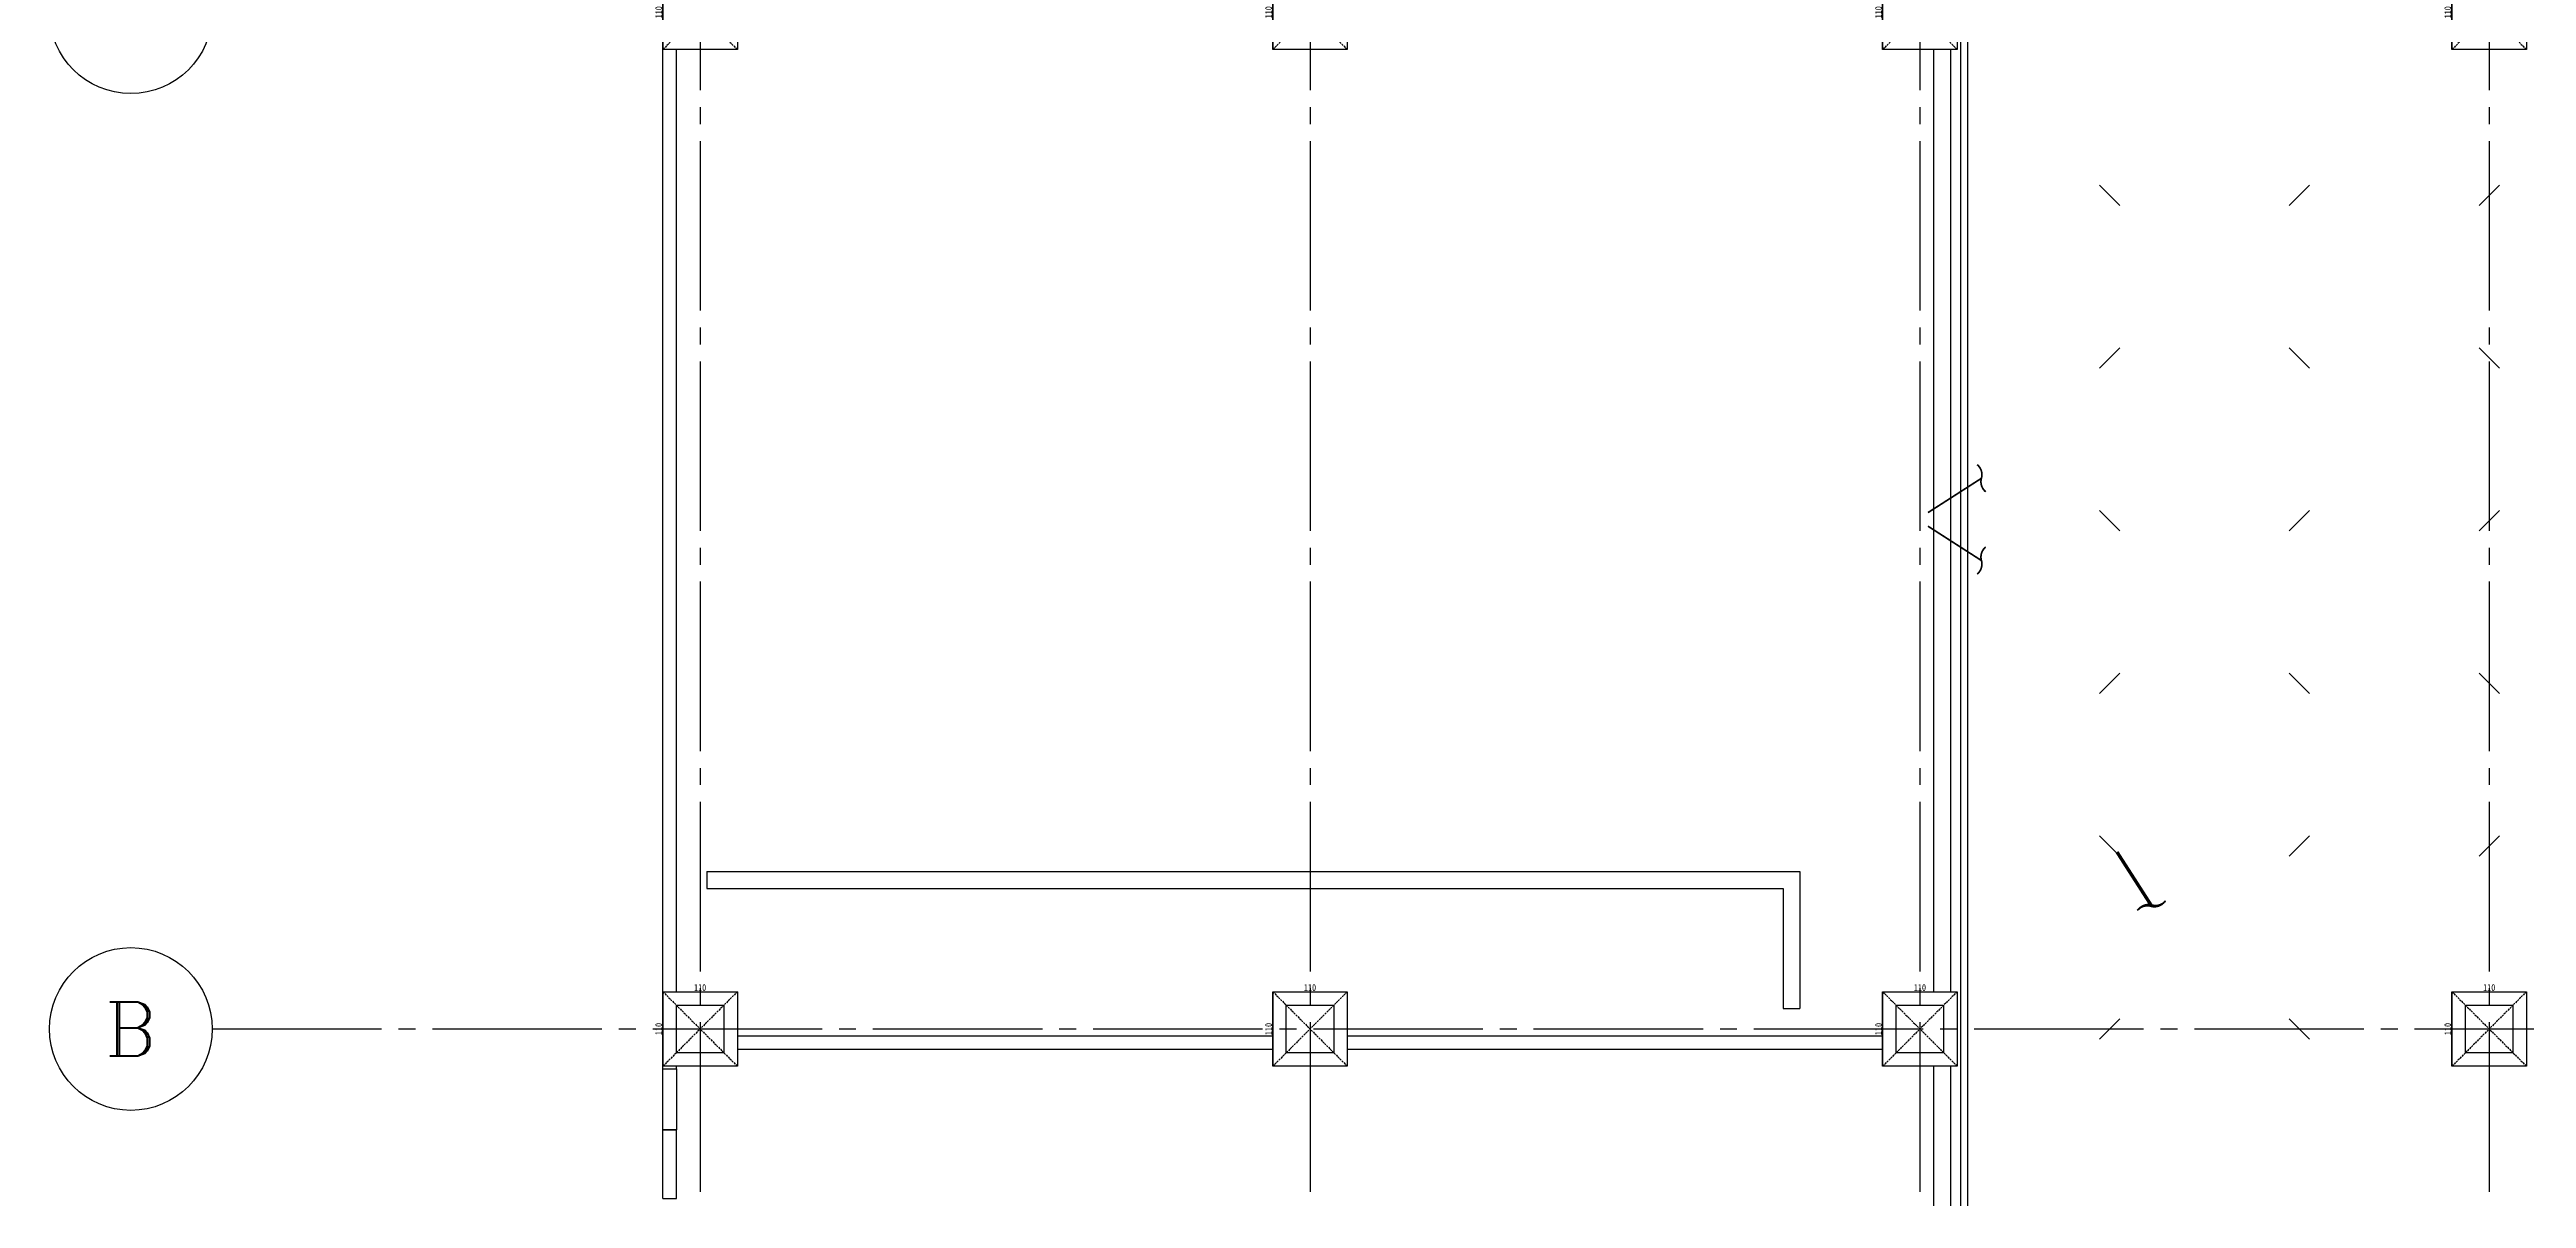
# Model space of a CAD drawing. Header units: millimetres. Extents: x -960 to 39633, y -720 to 12125.
# Drawn here: x -960 to 2695, y 1250 to 2945 of the extents above; entities that cross this region are included whole.
import ezdxf
from ezdxf.enums import TextEntityAlignment as Align

# ---------------------------------------------------------------- set-up
doc = ezdxf.new("R2010")
doc.units = ezdxf.units.MM
doc.header["$LTSCALE"] = 100
for name, pattern in [('X-S-FAB-L05$0$COL-CEN-LIN', [3.25, 2.5, -0.25, 0.25, -0.25]), ('X-S-FAB-L05$0$DASHED', [0.75, 0.5, -0.25]), ('X-S-FAB-L05$0$HIDDEN', [0.4, 0.3, -0.1])]:
    doc.linetypes.add(name, pattern=pattern)
for name, color, linetype in [('0-xref', 7, 'Continuous'), ('188K-SM-03-F05-ARCH-PA-Y2257103$0$K-岩棉 2hr 3.5-非抗', 11, 'Continuous'), ('X-S-FAB-L05$0$0-MC', 8, 'Continuous'), ('X-S-FAB-L05$0$0-NC', 8, 'Continuous'), ('X-S-FAB-L05$0$BEAM', 8, 'Continuous'), ('X-S-FAB-L05$0$BLOCK', 8, 'Continuous'), ('X-S-FAB-L05$0$BR-D', 8, 'X-S-FAB-L05$0$DASHED'), ('X-S-FAB-L05$0$CCL', 8, 'X-S-FAB-L05$0$COL-CEN-LIN'), ('X-S-FAB-L05$0$COL', 8, 'Continuous'), ('X-S-FAB-L05$0$COL-S', 8, 'Continuous'), ('X-S-FAB-L05$0$S-鋼柱', 8, 'Continuous'), ('X-S-FAB-L05$0$WALL-E', 8, 'Continuous'), ('X-S-FAB-L05$0$WALL-RC', 8, 'Continuous'), ('X-S-FAB-L05$0$斜撐', 8, 'Continuous')]:
    doc.layers.add(name, color=color, linetype=linetype)
doc.layers.add('X-S-FAB-L05$0$A-BLOCK', color=8, linetype='Continuous', plot=False)
doc.layers.add('X-S-FAB-L05$0$XREF', color=8, linetype='Continuous', lineweight=0)
doc.styles.add('X-S-FAB-L05$0$COL-NUM', font='romanc')
doc.styles.add('X-S-FAB-L05$0$DIM', font='', dxfattribs={"width": 0.8})
doc.styles.get('X-S-FAB-L05$0$DIM').set_extended_font_data('MingLiU')
doc.dimstyles.new('X-S-FAB-L05$0$JJP_005_defpoint', dxfattribs={"dimtxt": 20, "dimasz": 0.5, "dimexe": 0.5, "dimexo": 0.5, "dimgap": 0.5, "dimtad": 1, "dimdsep": 46, "dimtxsty": 'X-S-FAB-L05$0$DIM', "dimblk": 'X-S-FAB-L05$0$_None', "dimcen": 10, "dimclrd": 256, "dimclre": 256, "dimclrt": 256, "dimadec": 0, "dimazin": 0, "dimtfac": 1, "dimtix": 1, "dimtmove": 2, "dimatfit": 3, "dimldrblk": 'X-S-FAB-L05$0$_None', "dimfxl": 0.5, "dimtolj": 1, "dimtzin": 0, "dimarcsym": 0})

# ---------------------------------------------------------------- blocks, each defined once
blk = doc.blocks.new('X-S-FAB-L05$0$cn-y')
at = {"layer": 'X-S-FAB-L05$0$0-MC'}
blk.add_circle((-50, 0), 50, dxfattribs=at)
at = {"layer": 'X-S-FAB-L05$0$0-NC', "style": 'X-S-FAB-L05$0$COL-NUM'}
blk.add_attdef('GRID-Y', text='', height=50, dxfattribs=at).set_placement((-50, 0), align=Align.MIDDLE_CENTER)
blk = doc.blocks.new('*D173')
at = {"layer": 'DefPoints', "lineweight": -2, "transparency": 16777216}
blk.add_line((0, 0), (110, 0), dxfattribs=at)
at = {"layer": 'DefPoints', "color": 0, "transparency": 16777216}
for p in [(0, 0), (110, 0), (110, 0)]:
    blk.add_point(p, dxfattribs=at)
at = {"layer": 'DefPoints', "transparency": 16777216, "insert": (55, 6.1), "char_height": 10, "attachment_point": 5, "style": 'X-S-FAB-L05$0$DIM'}
blk.add_mtext('\\A1;110', dxfattribs=at)
blk = doc.blocks.new('X-S-FAB-L05$0$_None')
blk = doc.blocks.new('*D174')
at = {"layer": 'DefPoints', "lineweight": -2, "transparency": 16777216}
blk.add_line((0, 0), (0, -110), dxfattribs=at)
at = {"layer": 'DefPoints', "color": 0, "transparency": 16777216}
for p in [(0, 0), (0, -110), (0, -110)]:
    blk.add_point(p, dxfattribs=at)
at = {"layer": 'DefPoints', "transparency": 16777216, "insert": (-6.1, -55), "char_height": 10, "attachment_point": 5, "rotation": 90, "style": 'X-S-FAB-L05$0$DIM'}
blk.add_mtext('\\A1;110', dxfattribs=at)
blk = doc.blocks.new('X-S-FAB-L05$0$SC1')
at = {"layer": 'DefPoints'}
blk.add_line((27925, 8342.1), (27955, 8312.1), dxfattribs=at)
blk = doc.blocks.new('X-S-FAB-L05$0$斜撐')
at = {"layer": 'X-S-FAB-L05$0$BR-D', "const_width": 0.5}
blk.add_lwpolyline([(962.11, 215.55, -0.296213), (957.95, 215.19, 0.299957), (953.75, 214.85, 0.006918)], format="xyb", dxfattribs=at)
at = {"layer": 'X-S-FAB-L05$0$BR-D', "linetype": 'ByBlock', "const_width": 0.5}
blk.add_lwpolyline([(964.37, 197.57), (957.95, 215.19)], dxfattribs=at)
blk = doc.blocks.new('X-S-FAB-L05$0$VC(C)')
at = {"layer": 'X-S-FAB-L05$0$S-鋼柱'}
for p in [(-25860, -5597.1), (-25580, -5837.1), (-25300, -5837.1), (-25860, -6077.1), (-25580, -6317.1), (-25300, -6317.1), (-25860, -6557.1), (-25580, -6827.1)]:
    blk.add_blockref('X-S-FAB-L05$0$SC1', p, dxfattribs=at)
at = {"layer": 'X-S-FAB-L05$0$S-鋼柱', "rotation": 90}
for p in [(10687.1, -25210), (10967.1, -25210), (10407.1, -25450), (10687.1, -25690), (10967.1, -25690), (10407.1, -25930), (10687.1, -26170), (10967.1, -26170), (10407.1, -26440)]:
    blk.add_blockref('X-S-FAB-L05$0$SC1', p, dxfattribs=at)
at = {"layer": 'X-S-FAB-L05$0$斜撐'}
for p, xscale, yscale, zscale, rotation in [((-210.8, 6749), 5.000000000000002, 5.000000000000002, 5.000000000000002, 282.6853631040207), ((-210.8, -2245.4), -5, 5, 5, 257.3146368959793), ((6577.2, 3782.6), 5, 5, 5, 192.6853631040206), ((6579, 3784.4), 5.000000000000001, 5.000000000000001, 5.000000000000001, 192.6853631040205)]:
    blk.add_blockref('X-S-FAB-L05$0$斜撐', p, dxfattribs=dict(at, xscale=xscale, yscale=yscale, zscale=zscale, rotation=rotation))
blk = doc.blocks.new('188K-SM-03-F05-ARCH-PA-Y2257103')
at = {"layer": '188K-SM-03-F05-ARCH-PA-Y2257103$0$K-岩棉 2hr 3.5-非抗'}
for p, q in [((1860, 7570, 0), (1860, -7.5, 0)), ((1870, 7570, 0), (1870, -7.5, 0))]:
    blk.add_line(p, q, dxfattribs=at)
blk = doc.blocks.new('*U58')
at = {"layer": 'DefPoints', "linetype": 'X-S-FAB-L05$0$HIDDEN', "ltscale": 0.1}
for p, q in [((110, 0), (0, -110)), ((0, 0), (110, -110))]:
    blk.add_line(p, q, dxfattribs=at)
at = {"layer": 'X-S-FAB-L05$0$COL', "ltscale": 0.1}
blk.add_lwpolyline([(0, 0), (110, 0), (110, -110), (0, -110)], close=True, dxfattribs=at)
at = {"layer": 'DefPoints'}
dim = blk.add_linear_dim(base=(0, -110), p1=(0, 0), p2=(0, -110), angle=90, dimstyle='X-S-FAB-L05$0$JJP_005_defpoint', override={"dimtxt": 10}, dxfattribs=at)
dim.commit()
dim.dimension.update_dxf_attribs({"geometry": '*D174', "text_midpoint": (-6.067, -55)})
dim = blk.add_linear_dim(base=(110, 0), p1=(0, 0), p2=(110, 0), dimstyle='X-S-FAB-L05$0$JJP_005_defpoint', override={"dimtxt": 10}, dxfattribs=at)
dim.commit()
dim.dimension.update_dxf_attribs({"geometry": '*D173', "text_midpoint": (55, 6.067)})
blk = doc.blocks.new('X-S-FAB-L05$0$FAB2-L05')
at = {"layer": 'X-S-FAB-L05$0$CCL'}
for p, q in [((-26160, 11005), (-26160, 0)), ((-25260, 11005), (-25260, 0)), ((-24360, 11005), (-24360, 0)), ((-23520, 11005), (-23520, 0)), ((-26880, 2220), (1210, 2220))]:
    blk.add_line(p, q, dxfattribs=at)
at = {"layer": 'X-S-FAB-L05$0$COL-S'}
for points in [[(-26195, 2255), (-26125, 2255), (-26125, 2185), (-26195, 2185)], [(-25295, 2255), (-25225, 2255), (-25225, 2185), (-25295, 2185)], [(-24395, 2255), (-24325, 2255), (-24325, 2185), (-24395, 2185)], [(-23555, 2255), (-23485, 2255), (-23485, 2185), (-23555, 2185)]]:
    blk.add_lwpolyline(points, close=True, dxfattribs=at)
at = {"layer": 'X-S-FAB-L05$0$A-BLOCK'}
ref = blk.add_blockref('X-S-FAB-L05$0$cn-y', (-26880, 3720), dxfattribs=dict(at, xscale=2.399999999999997, yscale=2.399999999999997, zscale=2.399999999999997))
ref.add_attrib('GRID-Y', 'C', dxfattribs={"layer": 'X-S-FAB-L05$0$0-NC', "height": 80, "style": 'X-S-FAB-L05$0$COL-NUM'}).set_placement((-27000, 3720), align=Align.MIDDLE_CENTER)
ref = blk.add_blockref('X-S-FAB-L05$0$cn-y', (-26880, 2220), dxfattribs=dict(at, xscale=2.399999999999997, yscale=2.399999999999997, zscale=2.399999999999997))
ref.add_attrib('GRID-Y', 'B', dxfattribs={"layer": 'X-S-FAB-L05$0$0-NC', "height": 80, "style": 'X-S-FAB-L05$0$COL-NUM'}).set_placement((-27000, 2220), align=Align.MIDDLE_CENTER)
at = {"layer": 'X-S-FAB-L05$0$BEAM'}
for p in [(-26215, 3775), (-25315, 3775), (-24415, 3775), (-23575, 3775), (-26215, 2275), (-25315, 2275), (-24415, 2275), (-23575, 2275)]:
    blk.add_blockref('*U58', p, dxfattribs=at)
blk = doc.blocks.new('X-S-FAB-L05')
at = {"layer": 'X-S-FAB-L05$0$COL-S'}
for points in [[(-35, 1535), (35, 1535), (35, 1465), (-35, 1465)], [(865, 1535), (935, 1535), (935, 1465), (865, 1465)], [(1765, 1535), (1835, 1535), (1835, 1465), (1765, 1465)], [(2605, 1535), (2675, 1535), (2675, 1465), (2605, 1465)]]:
    blk.add_lwpolyline(points, close=True, dxfattribs=at)
at = {"layer": 'X-S-FAB-L05$0$WALL-E'}
blk.add_lwpolyline([(-35, 1351), (-55, 1351), (-55, 1441), (-35, 1441)], close=True, dxfattribs=at)
at = {"layer": 'X-S-FAB-L05$0$WALL-RC'}
for p, q in [((-55, 1555), (-55, 2945)), ((-35, 1555), (-35, 2945)), ((1820, 2945), (1820, 1555)), ((1845, 2945), (1845, 1555)), ((10, 1732.5), (10, 1707.5)), ((10, 1732.5), (1623, 1732.5)), ((1623, 1732.5), (1623, 1530)), ((10, 1707.5), (1598, 1707.5)), ((1598, 1707.5), (1598, 1530)), ((1598, 1530), (1623, 1530)), ((55, 1490), (845, 1490)), ((55, 1470), (845, 1470)), ((955, 1490), (1745, 1490)), ((955, 1470), (1745, 1470)), ((-55, 1441), (-55, 1445)), ((-55, 1441), (-35, 1441)), ((-35, 1441), (-35, 1445)), ((1820, 1445), (1820, 55)), ((1845, 1445), (1845, 55)), ((-55, 1250), (-55, 1351)), ((-55, 1351), (-35, 1351)), ((-35, 1250), (-35, 1351)), ((-55, 1250), (-35, 1250))]:
    blk.add_line(p, q, dxfattribs=at)
at = {"layer": 'X-S-FAB-L05$0$BEAM'}
for p in [(-55, 3055), (845, 3055), (1745, 3055), (2585, 3055), (-55, 1555), (845, 1555), (1745, 1555), (2585, 1555)]:
    blk.add_blockref('*U58', p, dxfattribs=at)
at = {"layer": 'X-S-FAB-L05$0$BLOCK'}
blk.add_blockref('X-S-FAB-L05$0$FAB2-L05', (26160, -720), dxfattribs=at)
at = {"layer": 'X-S-FAB-L05$0$XREF'}
blk.add_blockref('X-S-FAB-L05$0$VC(C)', (0, 0), dxfattribs=at)

msp = doc.modelspace()

# ---------------------------------------------------------------- block references
msp.add_blockref('188K-SM-03-F05-ARCH-PA-Y2257103', (0, 0))
at = {"layer": '0-xref'}
msp.add_blockref('X-S-FAB-L05', (0, 0), dxfattribs=at)

doc.saveas('drawing.dxf')
